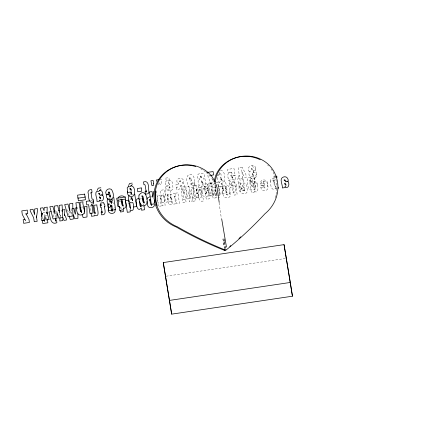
<?xml version="1.0" encoding="UTF-8"?>
<svg xmlns="http://www.w3.org/2000/svg" width="436" height="436" viewBox="0 0 436 436"><rect width="100%" height="100%" fill="white"/><g stroke="black" fill="none" stroke-linecap="round" stroke-linejoin="round"><path stroke-width="0.33" stroke-dasharray="2.18 1.64" d="M53.143 216.975L53.159 211.346M121.05 207.193L121.055 206.887M194.865 183.965C195.726 187.36 190.761 188.772 188.592 186.902C187.311 183.66 185.736 178.88 187.622 175.686C194.118 169.702 197.802 186.297 190.439 182.978M158.933 182.739L158.835 184.657L157.821 184.81M55.71 217.531L56.004 212.327M202.119 192.679C200.816 189.535 205.312 188.832 205.405 186.335L205.541 187.72L204.844 186.951L204.506 187.905M192.216 195.922L192.042 201.383L189.186 201.808L189.758 194.75L189.894 196.135L188.123 192.707L187.987 191.328L190.488 190.952L191.829 193.459M229.897 192.172C230.715 194.342 227.908 195.769 226.268 194.581M186.766 192.854L186.39 199.154L183.191 199.628L183.055 198.244L184.047 191.905L184.188 193.284L181.632 188.57L181.49 187.186L184.395 186.755L186.45 190.837M221.831 179.447L221.368 180.106L220.736 179.692L220.267 177.016L220.403 178.395L220.578 177.381L221.483 177.719L221.908 180.221M189.78 178.537L190.243 177.877L190.875 178.291L191.344 180.962L191.208 179.583L191.148 180.466L190.494 180.678L190.129 180.259L189.704 177.763M60.026 217.166L60.37 214.697L60.511 216.082L59.449 213.711M222.126 191.633L222.098 193.851L220.147 194.14L219.085 186.831L222.72 186.292L223.123 189.349L222.485 189.442L222.349 188.063L222.84 190.39L223.597 190.488L223.75 189.916L223.886 191.295L222.72 184.352L222.028 184.308L221.902 184.935L221.766 183.551L222.158 186.706L219.057 187.169C217.847 184.248 219.177 180.466 222.834 180.88C226.993 181.011 226.071 186.412 226.791 189.175M191.878 183.997L191.339 184.564L190.723 184.177L190.303 181.594M114.477 207.558L113.763 208.479M225.276 187.894L225.134 186.51C228.96 182.548 230.53 190.205 229.974 192.974M275.432 186.891L275.568 188.276C271.661 192.2 270.102 184.357 270.609 181.627A1.646 1.521 -5.7 0 1 271.039 180.629L272.952 179.997L274.364 180.542L273.95 177.926L276.931 177.485M108.978 207.678L110.194 206.729M217.886 175L219.875 174.34L221.172 175M109.36 198.865L110.041 198.522M108.738 203.432L110.308 202.724M254.967 178.062L256.428 176.493L256.057 171.991L253.087 172.433L253.572 176.193L253.436 174.809L253.038 175.403L252.542 175.223L252.106 173.196L252.248 174.58L252.411 173.359L253.812 172.896L253.425 169.909L251.681 169.757L251.354 168.372L251.49 169.751L251.501 168.972L252.33 168.857L252.717 170.574L255.692 170.133C256.908 161.102 243.086 167.146 250.226 172.345L250.084 170.966C247.092 173.784 250.395 181.027 254.967 178.062L254.826 176.678L256.286 175.109L256.057 171.991M108.117 198.407L110.221 197.786M129.705 195.066L130.849 194.729M129.884 199.846L131.073 199.699M250.531 176.945C245.032 176.923 247.779 183.551 248.051 186.641C247.806 191.05 253.338 189.3 255.747 188.853L253.883 176.438L250.531 176.945L250.667 178.329L254.019 177.817L255.747 188.853M165.511 178.15L168.127 177.763L169.713 179.419M159.631 179.501L161.325 179.25L161.625 184.243L160.099 184.472L159.293 181.529M169.855 180.798L168.361 181.022L165.647 179.534M216.883 175.392L219.864 174.95L219.591 172.602L219.733 173.98L220.267 173.419L220.883 173.8L221.308 176.378M194.93 184.619L194.729 182.58L191.747 183.022L192.014 185.382L191.884 184.406M90.557 200.691L92.405 200.418M132.25 194.5L133.503 194.314M216.12 182.76L217.984 182.482L219.711 193.519L219.848 194.897L217.978 195.175M204.408 186.853L207.471 186.395L207.836 189.219L204.767 189.671L204.321 186.052L204.631 188.717L201.748 189.148C199.426 185.126 204.724 181.905 207.727 184.483C210.926 188.837 206.054 190.663 205.252 193.911L205.116 192.532L205.863 193.333L206.261 193.094L206.255 192.281M215.651 185.18L218.033 184.826L219.902 197.246L218.114 197.508M275.007 176.367L273.813 176.547L274.222 179.163L272.816 178.613L270.903 179.245A1.646 1.521 -5.7 0 0 270.473 180.242L270.767 182.94M249.632 181.54L252.613 181.098L253.011 183.665C254.199 181.856 257.414 182.57 257.18 184.924C257.97 182.21 254.733 179.812 252.875 182.281L252.471 179.714L249.49 180.155L251.359 192.57L254.341 192.129L254.095 190.091M43.071 212.844L46.102 212.397L46.292 213.607M81.51 207.138L82.84 206.942M91.173 205.699L89.98 205.879L90.928 212.43M118.881 201.585L120.668 201.323M140.359 198.396L141.569 198.216M44.516 215.891L46.527 215.591L46.385 214.207M108.978 207.427L110.297 207.231M263.54 185.545L260.892 185.943C259.627 192.788 270.456 191.922 267.611 185.284C269.23 179.087 259.6 177.681 260.597 184.036L263.404 183.616L263.219 181.828L263.911 181.703L264.919 188.09L264.783 186.712L264.766 187.453L263.965 187.562L263.54 185.545L263.682 186.93L261.033 187.322L261.148 187.981M217.357 195.268L214.861 195.639L214.376 192.053L216.261 191.775L216.403 193.153L215.019 184.324M276.985 188.766L275.868 188.935L275.568 188.276M166.089 276.211L285.52 258.477M220.463 170.28C225.51 170.59 224.965 178.417 224.338 181.948C220.676 185.551 216.196 181.474 217.242 177.06M150.649 196.756L151.919 196.958M112.139 202.549L113.856 203.269M175.801 184.101L177.577 184.826L178.34 182.913L178.482 184.297C171.942 177.163 187.491 175.735 182.428 183.965L182.286 182.586C186.761 183.774 183.839 191.698 179.414 188.641L179.152 189.295L176.389 189.709L176.253 188.325L177.005 186.33L177.141 187.714L176.231 187.344L175.942 185.48M215.444 187.758C208.642 185.186 213.438 196.135 213.013 198.266L215.994 197.824L214.779 189.431L214.915 190.81L215.264 190.156L215.798 190.668L216.921 197.688M254.237 191.469C259.36 194.118 258.008 185.921 257.038 183.54M231.87 172.503C226.546 170.089 227.314 178.438 229.412 181.06C233.129 183.403 237.44 179.327 235.233 175.327L232.252 175.768L232.639 178.994L232.448 177.103L232.388 178.351L231.647 178.444L230.884 174.705L231.025 176.09L231.031 175.223L231.462 174.929L232.045 175.212L232.181 175.822L235.129 175.386L233.99 168.46L227.603 169.408L228.017 172.558L231.712 172.007L232.007 173.888M200.587 168.694L205.536 171.877M175.141 194.118C174.128 192.897 171.958 193.208 171.348 194.679C164.661 190.881 169.005 203.116 168.836 204.827L171.724 204.397L170.52 195.966L170.705 197.83L170.77 196.832L171.288 196.756L171.561 197.208L172.705 204.255L175.599 203.825L174.389 195.399L174.525 196.778L174.863 196.156L175.435 196.56L176.564 203.677L179.452 203.252L177.899 192.821L174.956 193.262L175.283 195.497M160.764 196.227C154.104 192.483 158.502 204.686 158.29 206.392L161.271 205.95L160.05 197.557L160.192 198.936L160.519 198.287L161.08 198.881L162.187 205.814L165.168 205.372L163.609 194.947L160.579 195.393L160.9 197.606M222.262 193.017C224.911 195.497 228.311 191.404 226.731 188.603M206.086 172.231L210.163 176.34M211.749 178.264L213.7 181.409M46.423 217.842L47.104 218.954M42.379 217.591L43.382 219.226M225.134 186.51L224.818 185.856L222.038 186.27C223.575 189.546 221.101 197.099 226.131 197.808C228.595 198.129 231.429 196.483 230.208 193.655L227.32 194.085L227.27 194.549L226.655 194.75L226.131 193.197M241.708 171.288L243.757 175.79L243.615 174.405L242.302 174.602L241.566 169.904M61.154 210.157L61.618 211.324M212.757 179.594L214.016 182.717L214.158 184.096L211.193 184.537L207.945 176.193L207.569 173.784M153.401 198.445L153.603 199.089M163.702 194.897L165.953 202.19L167.882 201.901L167.74 193.066M196.32 189.131L197.639 193.682L197.503 192.298L196.445 192.456L196.587 193.835L196.184 187.747M165.996 196.162L164.339 189.731L160.29 190.336L162.159 202.751L164.868 202.348L163.565 193.519M70.741 211.013L71.657 215.302M69.095 215.673L67.466 209.22M83.031 207.672L83.412 209.182M69.607 210.419L69.902 211.651M254.177 185.235L253.599 184.461L253.278 185.365L253.098 183.567L253.463 183.082L254.041 183.85L254.918 190.112L254.782 188.734L254.45 189.235L253.916 188.772L253.142 183.987M264.254 183.834L263.676 182.967L263.333 183.502L263.54 185L260.733 185.414C259.736 179.065 269.366 180.471 267.748 186.663M202.026 191.687C200.347 199.421 212.517 197.312 208.931 190.516L206.048 190.941L206.446 194.173L206.184 192.325M274.669 182.488L274.059 181.425L273.77 182.624L273.579 180.313L273.922 180.041L274.413 180.499L275.345 186.979L275.209 185.6L274.86 186.205L274.348 185.698L273.628 181.24M225.505 248.28L223.864 237.898L225.668 249.539M224.469 248.558L222.823 238.176L224.431 248.525M255.692 170.133L254.935 167.593L252.896 166.895L252.76 165.511M253.812 172.896L253.425 169.909M215.58 189.137L215.052 185.273M192.352 197.301L192.974 201.241L195.955 200.8L194.085 188.385L191.104 188.826L191.965 194.843M186.592 192.216L185.78 186.548L188.881 186.09L190.75 198.505L187.649 198.969L186.908 194.238M167.882 194.451L169.026 201.732L171.735 201.328L169.866 188.913L165.854 189.507L165.854 194.783M156.382 190.914L158.252 203.334M143.695 203.852L143.896 205.143M219.079 202.876L221.308 218.065M224.644 241.054L225.014 243.604M120.968 198.435L121.044 199.067M267.611 185.284L267.704 186.101M226.873 189.982L226.927 190.554M221.771 178.836L221.968 180.826M189.644 177.152L189.84 179.142M77.657 207.71L77.793 209.089M59.699 213.487L59.792 214.408M56.844 211.068L56.936 211.989M44.379 214.507L44.467 215.428M123.35 207.111L123.404 207.64M229.761 190.794L229.837 191.595M194.729 182.58L194.788 183.24M202.162 193.072L202.26 194.064M117.927 199.078L117.971 199.623M71.308 208.653L71.52 213.923M267.688 165.031A31.288 28.961 -5.7 0 1 268.603 165.958M271.067 168.923A31.288 28.961 -5.7 0 1 273.661 173.31A37.894 35.076 -5.7 0 1 276.871 187.714M276.86 188.33A37.894 35.076 -5.7 0 1 275.961 195.094M275.808 195.699A37.894 35.076 -5.7 0 1 275.089 198.091M205.618 182.869C205.983 185.867 201.901 186.733 199.753 185.736C198.097 184.123 197.241 180.133 199.187 178.515L199.328 179.899C191.486 172.77 208.806 169.653 203.841 179.229L203.705 177.844L204.936 178.869L205.618 182.869M165.451 182.711L165.865 186.804L169.708 186.237L170.067 188.695L169.931 187.311L169.566 187.84L169.086 187.671L168.645 185.589L165.822 186.009C164.334 191.382 172.983 192.925 172.939 187.491C172.394 184.978 173.157 180.591 169.789 180.03C168.007 179.823 165.582 180.635 165.451 182.711M193.682 185.6L193.775 198.282L196.952 197.808L196.805 195.802L197.917 195.639L198.402 197.595L201.617 197.116L198.167 184.935L193.682 185.6M239.833 185.665L240.247 189.758L244.089 189.191L244.449 191.649L244.313 190.265L243.947 190.794L243.468 190.625L243.026 188.543L240.203 188.962C238.715 194.336 247.37 195.878 247.321 190.445C246.776 187.932 247.539 183.545 244.171 182.984C242.389 182.777 239.964 183.589 239.833 185.665M168.46 183.316L168.454 183.654L168.312 182.27L168.487 183.507L169.337 183.382L169.479 184.76L169.157 183.18L168.46 183.316M242.841 186.27L242.836 186.603L242.694 185.224L242.868 186.461L243.719 186.335L243.86 187.714L243.539 186.134L242.841 186.27M225.499 188.81L225.483 189.099L225.347 187.72L225.962 191.655L226.502 192.162L226.824 191.638L226.96 193.017L226.328 189.006L225.81 188.592L225.499 188.81M180.45 180.215L180.084 181.49L179.398 180.4L179.539 181.785L180.003 181.065L180.591 181.599L180.45 180.215M200.62 176.52L200.631 177.278L200.446 175.43L200.833 177.414L201.628 177.289L201.634 176.585L201.775 177.964L201.427 176.417L200.62 176.52M202.56 182.346L202.348 182.875L201.628 182.82L201.149 180.493L201.29 181.877L201.454 180.831L202.304 181.174L202.702 183.73L202.506 181.758L202.56 182.346M181.54 185.485L180.967 186.019L180.084 185.85L180.221 187.235L180.951 185.6L181.67 186.521L181.529 185.137L181.54 185.485M250.537 180.373L250.362 181.071L250.226 179.686L251.158 185.469L251.349 185.916L252.21 186.041L252.351 187.42L251.212 180.172L250.537 180.373M198.44 193.993L197.214 193.666L195.835 185.055L192.734 185.518C193.971 189.017 191.856 199.95 198.881 197.301L198.44 193.993M242.138 167.25L238.192 167.833L239.462 176.427L239.32 175.043L238.476 175.168L238.617 176.553L238.912 178.438L239.756 178.313L240.062 180.253L243.043 179.806L242.596 176.487L242.738 177.866L246.269 177.343L245.833 174.078L242.138 167.25M210.408 182.891L207.307 183.354L209.176 195.769L212.278 195.306L211.411 189.295L211.553 190.674L212.479 190.537L213.204 195.17L216.305 194.712L214.441 182.292L211.34 182.755L212.092 188.08L211.956 186.701L211.029 186.837L210.408 182.891M234.061 179.381L228.807 180.161L229.292 183.747L231.44 183.431L231.772 185.523L231.63 184.139L229.712 184.423L229.854 185.807L230.181 187.905L232.099 187.622L232.824 192.26L235.925 191.796L234.061 179.381M242.912 178.068L237.734 178.836L238.22 182.422L240.296 182.112L240.623 184.205L240.487 182.826L238.547 183.115L239.015 186.597L240.955 186.308L241.331 188.739L241.195 187.355L238.917 187.693L239.402 191.279L244.781 190.483L242.912 178.068M211.885 183.109L208.784 183.567L210.653 195.982L213.754 195.524L211.885 183.109M184.226 189.851L181.163 190.303L183.033 202.718L186.096 202.266L184.226 189.851M200.74 187.398L197.677 187.851L198.037 190.668L201.1 190.216L200.74 187.398M232.737 182.646L231.647 182.809L231.783 184.188L232.001 185.583L233.097 185.502L233.374 186.21L233.238 184.826L231.99 185.011L232.355 187.823L233.053 187.72L234.214 195.121L237.195 194.674L235.898 185.894L236.034 187.278L236.644 187.186L236.285 184.374L235.674 184.466L235.009 182.798L232.737 182.646M201.05 189.388L197.988 189.84C199.263 193.017 197.045 203.051 203.47 200.985L203.105 198.157C200.544 197.317 202.527 191.371 201.05 189.388M207.781 188.385L204.718 188.843L206.272 199.268L209.335 198.811L207.781 188.385"/><path stroke-width="0.65" d="M121.104 199.813L121.121 199.454M91.02 193.181L91.271 192.576L92.051 192.412L91.691 189.589C88.813 189.279 87.189 191.573 88.415 194.238C88.644 197.41 88.546 204.081 93.555 202.004L93.19 199.187L92.35 199.252L91.963 198.718L90.966 192.45M110.82 206.124L111.196 205.607L111.594 205.705L111.834 206.511L111.741 205.59M62.375 211.242L62.441 209.967L64.931 209.596L64.474 215.493L64.332 214.109L66.348 218.643L66.485 220.027L63.999 220.398L62.877 217.411L62.713 220.589L59.814 221.014L59.939 217.782M149.788 199.557L150.534 204.195L151.014 204.593L151.341 204.032L151.477 205.416L149.455 191.944L152.055 191.557L152.922 197.448M55.672 218.185L55.525 221.112L55.388 219.733L56.533 219.924L56.898 222.752C50.184 225.657 50.036 215.896 49.017 211.961L51.176 211.64M155.625 191.126L155.347 194.805L156.039 202.07M129.018 203.492L129.361 202.909L129.726 203.045L130.647 208.484L130.506 207.105L130.168 207.689L129.677 207.231L129.023 203.198M98.879 194.004L98.803 193.208M284.239 180.477L284.163 179.681M42.112 213.509L41.638 220.649L44.516 220.224L44.826 216.06L46.074 219.989L49.094 219.542L46.865 212.174L47.006 213.553L47.224 207.122L44.232 207.569L44.063 210.675L42.924 207.765L40.325 208.152L40.461 209.531L42.319 214.25L42.227 213.329M108.504 208.517C106.221 214.599 116.663 215.237 115 209.318M125.786 202.685C126.364 204.844 126.44 208.212 123.492 208.495L123.088 209.792L119.562 210.441L119.219 207.727M154.66 200.015L154.039 203.955L151.325 204.359M152.829 196.527L153.788 191.3M214.19 181.278L215.52 176.035A31.288 28.961 -5.7 0 1 260.205 159.75M215.068 181.654L216.561 175.757A31.288 28.961 -5.7 0 1 244.934 156.061A31.288 28.961 -5.7 0 1 274.696 173.032A37.894 35.076 -5.7 0 1 264.897 213.814A384.072 355.525 -5.7 0 1 225.941 250.166L225.652 250.16A384.072 355.525 -5.7 0 1 177.321 226.769A37.894 35.076 -5.7 0 1 155.483 190.69A31.288 28.961 -5.7 0 1 178.7 165.854A31.288 28.961 -5.7 0 1 211.809 176.417L215.177 181.828M146.834 199.225L147.63 197.759L149.891 196.816M108.014 204.598L108.346 203.841M110.39 200.865L111.12 200.298L110.984 198.92M118.036 198.086C118.979 195.677 122.881 195.023 124.527 197.039M97.233 190.183L98.242 188.139L100.858 187.753M128.582 185.529L129.59 183.485L132.206 183.093M108.183 204.048L107.894 205.078L108.662 210.697L111.545 210.266L112.254 209.629M107.736 198.734C106.809 200.446 106.716 204.822 109.469 204.68M128.805 202.309L128.664 200.925L129.012 200.456M111.594 205.607L110.94 206.223M100.999 189.131L98.868 191.339L97.37 191.562M132.348 184.477L130.211 186.684L128.718 186.908M129.143 195.377C127.416 197.879 128.555 204.348 132.822 202.566C133.857 204.588 134.817 212.991 129.988 209.841M139.705 201.378L139.373 201.955M97.097 190.881C93.876 193.311 97.577 198.375 96.972 201.497L99.871 201.067L99.779 200.146M128.724 186.161L127.214 187.829L127.53 192.499L131.372 191.927L131.732 194.385L131.596 193.006L130.947 193.513L130.495 192.472M111.006 199.552C114.973 198.238 113.284 191.802 111.414 189.333C108.139 187.453 104.4 190.897 106.161 194.38L108.967 193.96L108.831 192.581M158.53 179.665L156.273 179.997L156.415 181.381M207.432 172.405L213.111 171.561L213.564 174.923L210.621 175.359M131.002 189.071L130.151 189.202L130.048 188.543M89.326 200.871L86.246 201.328L86.726 204.92L88.568 204.642L89.952 213.471L93.053 213.013L91.729 204.064M111.071 199.492L112.166 199.328L112.303 200.707L112.096 201.35L111.006 201.999L109.452 201.421L109.125 199.574M275.601 176.28L276.795 176.1L276.931 177.485M25.615 213.994L27.724 213.678L27.239 210.092L21.8 210.899L22.285 214.49L25.631 220.769M91.669 204.184L93.506 203.912L93.108 200.876M53.699 211.264L55.323 211.024M58.511 210.55L59.836 210.354M72.545 208.468L73.782 208.283L75.346 214.289M77.014 207.803L75.096 208.086L75.254 213.368M91.767 205.612L92.961 205.438L94.067 212.397L94.607 212.97L94.944 212.294L95.081 213.678L93.865 205.302L96.847 204.86C96.465 206.62 101.168 218.6 94.399 215.106M104.286 206.844L104.923 206.746L104.787 205.367L104.564 203.934L103.921 204.032L103.697 202.604L100.711 203.051L101.07 205.857L100.934 204.473L100.138 204.593L100.28 205.972L100.503 207.405L101.294 207.285L102.138 212.828L102.002 211.444L101.168 211.983L101.534 214.823C106.836 215.58 104.88 209.727 104.351 206.773M24.912 219.472L23.184 219.728L23.664 223.319L29.386 222.469L28.999 219.488L26.062 213.754M42.935 220.262L44.031 220.104M133.514 207.002L136.621 206.544L134.751 194.129M94.568 215.858L91.533 216.305L91.031 213.073M163.266 262.57L284.038 244.634L290.294 282.468L292.447 296.208L171.675 314.143L163.266 262.57L171.675 314.143M169.522 300.404L290.294 282.468M130.827 185.692C135.089 185.91 135.4 192.794 133.787 195.633C130.838 198.162 126.642 195.497 127.486 191.704M99.544 190.347C102.182 190.042 102.896 192.908 102.825 194.957L100.029 195.377L99.664 193.508L98.912 193.655L99.828 194.233M117.878 201.759L117.093 201.688L117.725 206.255L119.306 206.479M121.192 208.266C117.567 207.754 118.837 202.675 118.014 200.08M285.193 180.706L284.267 180.144L285.024 179.981L285.389 181.85L288.185 181.436C288.703 178.455 286.223 175.713 283.193 177.081C278.724 178.711 282.98 184.902 282.337 187.971L285.231 187.545L285.139 186.619M286.915 181.093C290.371 181.976 288.894 189.965 285.106 186.733M101.555 194.62C105.011 195.502 103.528 203.492 99.746 200.26M284.643 183.229L285.596 183.916L285.923 185.414L285.787 184.036L285.4 184.635L285.013 184.532L284.795 183.703M99.283 196.756L100.236 197.443L100.563 198.941L100.427 197.563L100.04 198.162L99.648 198.058L99.435 197.23M139.929 199.285C137.476 197.05 134.991 200.495 136.463 202.942C136.07 205.46 137.831 212.305 141.231 208.119L141.558 210.201L144.539 209.754L144 205.792M110.346 201.77L111.3 202.053L111.442 203.432L111.153 201.596M43.714 219.766L44.717 221.401M111.409 210.092L112.003 210.386L112.384 209.754L112.526 211.133L112.363 209.956M215.003 181.899L217.041 187.496L219.188 202.391M34.678 214.839L32.994 209.236L30.139 209.662L30.28 211.046L33.648 217.749L34.27 221.744L37.147 221.314L36.384 215.94M81.325 211.874L80.18 207.334M82.126 214.398L83.129 217.553L87.009 216.981L86.949 206.332L84.29 206.724L84.431 211.433M119.519 206.778L119.742 207.678M69.28 216.305L70.207 219.472L73.444 218.992L73.368 214.534L74.714 218.807L77.946 218.322L77.87 213.705M156.17 202.571L156.993 205.563M84.361 212.964L84.491 213.455M69.607 210.419L67.972 204.043L64.697 204.533L68.141 216.714L72.845 216.016L72.779 203.329L69.504 203.819L69.82 210.55M128.664 200.925L128.495 200.162L125.568 200.593L125.704 201.977M122.02 199.628L123.066 206.239L122.93 204.855L122.565 205.558L121.982 204.931L121.143 199.704M150.78 200.811L150.556 199.95L150.18 199.819L149.859 200.369L149.766 199.448M226.469 247.092L221.668 218.785M292.447 296.208L284.038 244.634M142.785 198.037L143.493 202.56M142.071 195.944L143.008 201.803L143.597 202.429L143.956 201.726L144.098 203.105L143.052 196.505L142.496 196.058L142.136 196.691L142.043 195.769M140.55 203.743L141.024 206.904L140.883 205.525L140.528 206.152L140.038 205.705L139.427 201.895M125.252 199.268L127.323 212.316L130.304 211.869L130.162 210.49M121.857 201.143L122.565 205.667M120.151 210.228L120.429 212.016L123.41 211.574L123.274 210.19M113.725 197.252L115.589 209.667L112.488 210.125L111.709 205.149L110.951 205.481L110.973 206.599L110.804 204.953M110.177 199.901C107.741 200.064 105.97 197.448 106.324 194.903L108.973 194.511L109.398 196.522L110.194 196.418L110.21 195.671L110.352 197.05L109.583 192.303L109.104 191.922L108.787 192.167L108.804 192.919L108.717 191.998M110.831 205.22L111.453 211.089M108.313 207.52L108.019 205.018M85.08 196.701L85.478 199.743L78.382 200.794L77.984 197.753M47.448 219.51L47.884 222.791L42.81 223.543L42.39 220.344M41.709 216.501L41.257 213.117M146.976 201.47C147.199 203.819 147.39 208.032 150.802 207.645C152.682 207.71 154.894 206.413 154.349 204.266M278.522 187.137L278.659 188.521M131.051 189.535L131.143 190.456L130.822 188.875L130.419 188.755L130.119 189.344L130.026 188.423M123.448 208.097L123.541 209.018M110.82 205.748L110.913 206.669M69.945 212.114L70.038 213.035M36.428 216.398L36.52 217.319L37.6 209.956L37.463 208.577L34.613 208.997L34.537 213.46M110.226 201.536L110.248 201.977M195.726 166.557A31.288 28.961 -5.7 0 0 154.442 190.973A37.894 35.076 -5.7 0 0 176.28 227.052A384.072 355.525 -5.7 0 0 224.595 250.444L224.851 250.444A384.072 355.525 -5.7 0 0 225.875 249.654M240.825 236.803A384.072 355.525 -5.7 0 1 238.928 238.508M230.742 245.61A384.072 355.525 -5.7 0 1 229.767 246.433M57.023 214.981L56.953 218.376L53.083 218.948L49.835 206.735L52.849 206.288L54.931 214L54.391 206.059L57.612 205.585L59.65 213.03L59.111 205.361L62.125 204.915L62.599 217.537L58.756 218.109L56.98 212.446L57.023 214.981M81.243 211.144L80.916 211.733L80.502 211.569L78.981 202.408L75.88 202.871C76.84 206.364 75.292 216.523 81.897 214.866C87.636 213.318 81.864 205.1 82.982 201.814L79.881 202.277L81.385 212.523L81.243 211.144M153.576 183.534L153.477 185.453L151.951 185.681L150.916 180.793L153.172 180.46L153.576 183.534M148.965 192.483L148.218 193.66L145.417 194.303L145.057 191.486L145.875 191.3L146.076 190.679L146.218 192.063L145.128 185.147L144.714 184.641L143.918 184.706L143.553 181.888C149.761 179.877 148.185 188.663 148.965 192.483M139.035 195.061C138.038 200.053 141.4 210.817 147.063 203.427C148.06 198.429 144.698 187.665 139.035 195.061M131.312 198.151L131.236 198.914L131.1 197.53L131.536 199.219L132.386 199.285L132.522 200.669L132.086 197.862L131.312 198.151M84.671 194.096L77.575 195.148L77.979 198.195L85.069 197.137L84.671 194.096M141.264 187.921L137.351 188.505L137.787 191.78L141.7 191.202L141.264 187.921M125.236 196.974L116.717 198.238L116.962 200.315L125.481 199.05L125.236 196.974M224.774 250.504L224.573 249.207L224.731 250.466"/></g></svg>
